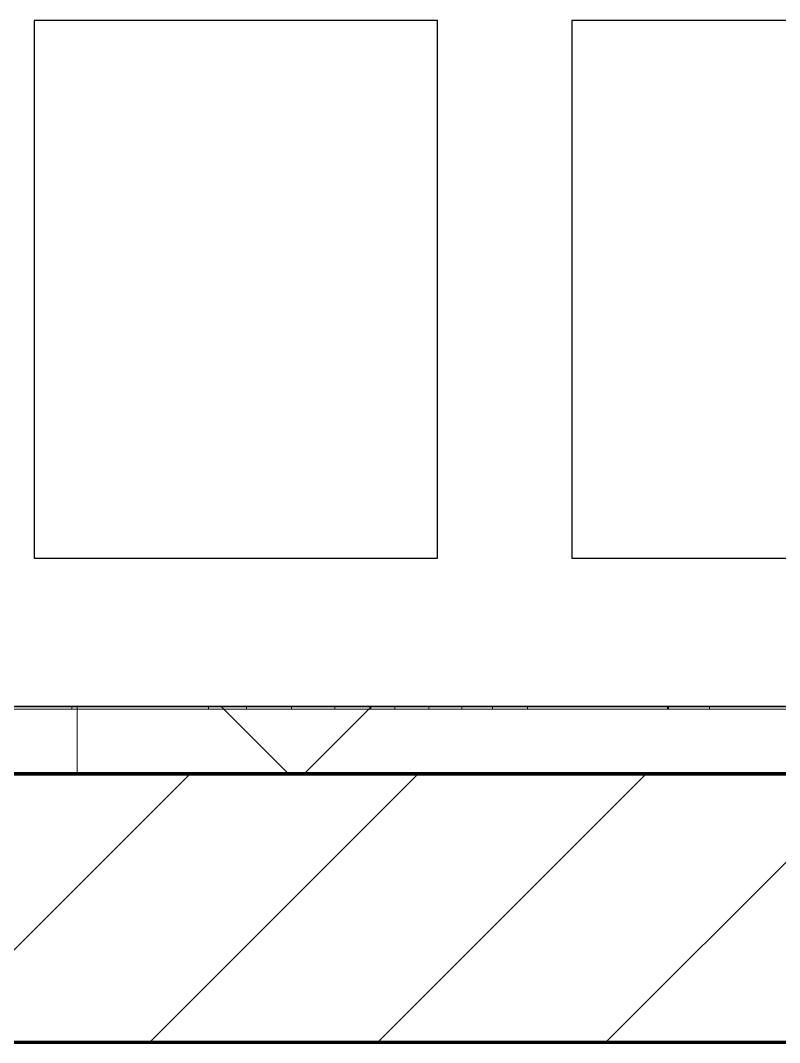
# Model space of a CAD drawing. Header units: millimetres. Extents: x -920231 to -841213, y -17301 to 22361.
# Drawn here: x -860825 to -860260, y -3376 to -2615 of the extents above; entities that cross this region are included whole.
import ezdxf
from ezdxf.xclip import XClip

# ---------------------------------------------------------------- set-up
doc = ezdxf.new("R2010")
doc.units = ezdxf.units.MM
doc.header["$XCLIPFRAME"] = 0
doc.layers.add('000 - WIPEOUT', color=250, linetype='Continuous')
doc.layers.add('A11_ALU.SOLID SHEET', color=2, linetype='Continuous')
for name, color, linetype, lineweight in [('A-GLAZ-CURT', 2, 'Continuous', 9), ('A-WALL', 5, 'Continuous', 35), ('A-WALL-FNSH', 2, 'Continuous', 35), ('A-WALL-PATT', 1, 'Continuous', 35)]:
    doc.layers.add(name, color=color, linetype=linetype, lineweight=lineweight)

# ---------------------------------------------------------------- blocks, each defined once
blk = doc.blocks.new('PPLS-PP19_Custom Tile Pattern - Custom Tile Pattern-V84-4230-01 ENLARGED MULTI-PURPOSE LEVEL - REFLECTED CEILING PLAN - SHEET 1')
at = {"layer": 'A-GLAZ-CURT'}
for p, q in [((230.06, 0), (300, 0)), ((295.8, 0), (300, 0)), ((295.8, -2), (295.8, 0)), ((300, 0), (300, -2)), ((-300, -2), (300, -2)), ((300, -2), (295.8, -2)), ((300, -2), (300, -50)), ((300, -50), (-300, -50))]:
    blk.add_line(p, q, dxfattribs=at)
for points, knots in [([(300, 0), (286.53, 0), (254.22, 0), (207.11, 0), (177.78, 0), (161.9, 0), (159.98, 0)], [-285.253232, -285.253232, -285.253232, -285.253232, -244.693688, -187.987675, -143.776725, -131.062296, -131.062296, -131.062296, -131.062296]), ([(300, 0), (288.22, 0), (262, 0), (230.48, 0), (220, 0), (219.04, 0)], [-12528.858583, -12528.858583, -12528.858583, -12528.858583, -11905.454923, -11162.864862, -10859.773777, -10859.773777, -10859.773777, -10859.773777]), ([(284.78, 0), (284.83, 0), (285.23, 0), (287.47, 0), (293.59, 0), (297.76, 0), (300, 0)], [-4096.535135, -4096.535135, -4096.535135, -4096.535135, -4053.389046, -3959.664717, -3862.421465, -3746.95702, -3746.95702, -3746.95702, -3746.95702]), ([(295.8, 0), (294.18, 0), (290.94, 0), (286.68, 0), (285.79, 0)], [-4679.165325, -4679.165325, -4679.165325, -4679.165325, -4358.271401, -4213.061173, -4213.061173, -4213.061173, -4213.061173])]:
    blk.add_open_spline(points, degree=3, knots=knots, dxfattribs=at)
blk = doc.blocks.new('PPLS-PP19_Custom Tile Pattern - Custom Tile Pattern-V85-4230-01 ENLARGED MULTI-PURPOSE LEVEL - REFLECTED CEILING PLAN - SHEET 1')
at = {"layer": 'A-GLAZ-CURT'}
for p, q in [((-300, 0), (-202.31, 0)), ((-300, -2), (-300, 0)), ((-293.07, 0), (-275.75, 0)), ((-275.75, 0), (-293.07, 0)), ((-222.32, 0), (-205, 0)), ((-205, 0), (-222.32, 0)), ((-202.31, 0), (-202.31, -2)), ((-174.21, 0), (-140.66, 0)), ((-174.21, -2), (-174.21, 0)), ((-140.66, 0), (-140.66, -2)), ((-108.4, 0), (-81.66, 0)), ((-108.4, -2), (-108.4, 0)), ((-81.66, 0), (-81.66, -2)), ((-63.81, 0), (-38.36, 0)), ((-63.81, -2), (-63.81, 0)), ((-38.36, 0), (-38.36, -2)), ((-13.88, 0), (9.01, 0)), ((-13.88, -2), (-13.88, 0)), ((9.01, 0), (9.01, -2)), ((34.85, 0), (139.22, 0)), ((34.85, -2), (34.85, 0)), ((139.22, 0), (139.22, -2)), ((170.29, 0), (245.04, 0)), ((170.29, -2), (170.29, 0)), ((195.99, 0), (213.31, 0)), ((213.31, 0), (195.99, 0)), ((-300, -2), (300, -2)), ((-300, -50), (-300, -2)), ((-202.31, -2), (-300, -2)), ((-140.66, -2), (-174.21, -2)), ((-81.66, -2), (-108.4, -2)), ((-38.36, -2), (-63.81, -2)), ((9.01, -2), (-13.88, -2)), ((139.22, -2), (34.85, -2)), ((139.77, 0), (139.77, -2)), ((245.04, -2), (170.29, -2)), ((300, -50), (-300, -50))]:
    blk.add_line(p, q, dxfattribs=at)
at = {"layer": 'A-GLAZ-CURT', "flags": 128}
for points in [[(-300, 0), (-291.7, 0), (-283.58, 0), (-275.62, 0), (-267.8, 0), (-260.12, 0), (-252.56, 0), (-245.12, 0), (-237.77, 0), (-230.5, 0), (-223.32, 0), (-216.2, 0), (-209.18, 0), (-202.31, 0)], [(-226.14, 0), (-232.95, 0), (-239.91, 0), (-247.01, 0), (-254.25, 0), (-261.61, 0), (-269.09, 0), (-276.68, 0), (-284.36, 0), (-292.14, 0), (-300, 0)], [(-174.21, 0), (-178.96, 0), (-183.97, 0), (-189.27, 0), (-194.85, 0), (-200.68, 0), (-206.74, 0), (-213.02, 0), (-219.49, 0), (-225.46, 0)]]:
    blk.add_lwpolyline(points, dxfattribs=at)
at = {"layer": 'A-GLAZ-CURT'}
for points, knots in [([(-300, 0), (-284.65, 0), (-236.57, 0), (-190.37, 0), (-161.36, 0), (-154.56, 0)], [-5323.127839, -5323.127839, -5323.127839, -5323.127839, -4502.809032, -2700.551212, -2101.197235, -2101.197235, -2101.197235, -2101.197235]), ([(-225.52, 0), (-243.31, 0), (-267.25, 0), (-294.48, 0), (-300, 0)], [-14883.090856, -14883.090856, -14883.090856, -14883.090856, -13729.592194, -13439.944408, -13439.944408, -13439.944408, -13439.944408]), ([(-225.46, 0), (-229.15, 0), (-238.76, 0), (-255.22, 0), (-262.59, 0), (-264.9, 0), (-265.4, 0)], [-1054.075752, -1054.075752, -1054.075752, -1054.075752, -858.079193, -543.655514, -208.940337, 0, 0, 0, 0]), ([(-258.6, 0), (-257.91, 0), (-254.26, 0), (-242.3, 0), (-231.52, 0), (-225.46, 0)], [-5722.54675, -5722.54675, -5722.54675, -5722.54675, -5657.471696, -5413.335975, -5074.57078, -5074.57078, -5074.57078, -5074.57078]), ([(-133.82, 0), (-135.51, 0), (-137.8, 0), (-149.31, 0), (-162.01, 0), (-177.91, 0), (-199.46, 0), (-216.65, 0), (-231.26, 0), (-233.46, 0), (-234, 0)], [-2731.647847, -2731.647847, -2731.647847, -2731.647847, -2418.507304, -2308.929706, -2113.765672, -1763.376603, -1422.553702, -978.033455, -846.069444, -682.911962, -682.911962, -682.911962, -682.911962]), ([(-233.49, 0), (-233.44, 0), (-232.38, 0), (-230.74, 0), (-225.3, 0), (-223.63, 0)], [-455.274641, -455.274641, -455.274641, -455.274641, -440.605512, -119.536984, 0, 0, 0, 0]), ([(-153.63, 0), (-171.9, 0), (-195.46, 0), (-221.65, 0), (-225.46, 0)], [-16610.204862, -16610.204862, -16610.204862, -16610.204862, -15131.813646, -14884.195169, -14884.195169, -14884.195169, -14884.195169]), ([(-225.2, 0), (-224.27, 0), (-220.06, 0), (-213.1, 0), (-200.2, 0), (-185.8, 0), (-171.77, 0), (-158.7, 0), (-157.22, 0)], [-5069.638732, -5069.638732, -5069.638732, -5069.638732, -5017.494783, -4832.723979, -4666.091899, -4349.945572, -4000.813434, -3840.635403, -3840.635403, -3840.635403, -3840.635403]), ([(-153.74, 0), (-155.46, 0), (-160.55, 0), (-174.02, 0), (-185.59, 0), (-205.55, 0), (-218.62, 0), (-224.98, 0)], [-2390.795538, -2390.795538, -2390.795538, -2390.795538, -2237.412286, -2029.680487, -1755.085331, -1400.429864, -1062.575795, -1062.575795, -1062.575795, -1062.575795]), ([(-223.63, 0), (-219.39, 0), (-206.17, 0), (-188.58, 0), (-169.02, 0), (-152.12, 0), (-136.84, 0), (-127.33, 0), (-124.19, 0), (-123.43, 0), (-123.28, 0)], [-5463.295695, -5463.295695, -5463.295695, -5463.295695, -5161.076232, -4739.070012, -4465.409639, -4149.119819, -3839.893365, -3647.167523, -3488.92562, -3439.852845, -3439.852845, -3439.852845, -3439.852845]), ([(-137.88, 0), (-140.56, 0), (-147.66, 0), (-147.68, 0), (-152.69, 0), (-153.6, 0)], [-3187.727384, -3187.727384, -3187.727384, -3187.727384, -2919.378265, -2477.344047, -2394.772482, -2394.772482, -2394.772482, -2394.772482]), ([(-108.4, 0), (-116.54, 0), (-130.99, 0), (-147.02, 0), (-153.46, 0)], [-17961.803277, -17961.803277, -17961.803277, -17961.803277, -17136.203329, -16614.866593, -16614.866593, -16614.866593, -16614.866593]), ([(-152.35, 0), (-151.03, 0), (-147.71, 0), (-143.57, 0), (-138.62, 0)], [-3494.978217, -3494.978217, -3494.978217, -3494.978217, -3371.022232, -3227.460399, -3227.460399, -3227.460399, -3227.460399]), ([(-118.78, 0), (-121.86, 0), (-126.28, 0), (-136.96, 0), (-147.46, 0), (-150.03, 0), (-150.57, 0)], [-5938.474035, -5938.474035, -5938.474035, -5938.474035, -5700.061948, -5508.838257, -5298.784692, -5196.16478, -5196.16478, -5196.16478, -5196.16478]), ([(-150.34, 0), (-150.07, 0), (-147.75, 0), (-142.6, 0), (-127.26, 0), (-107.3, 0), (-90.42, 0), (-75.26, 0), (-68.41, 0), (-65.12, 0), (-63.63, 0)], [-4948.728362, -4948.728362, -4948.728362, -4948.728362, -4883.323924, -4440.880425, -4054.690705, -3793.097032, -3402.597032, -3144.956779, -3050.982048, -2969.237017, -2969.237017, -2969.237017, -2969.237017]), ([(-26.75, 0), (-27.82, 0), (-36.18, 0), (-53.55, 0), (-78.2, 0), (-110.94, 0), (-130.52, 0), (-147.74, 0), (-149.07, 0)], [-8718.362214, -8718.362214, -8718.362214, -8718.362214, -8532.293389, -8073.216054, -7508.296369, -7004.680444, -6449.282163, -6277.220794, -6277.220794, -6277.220794, -6277.220794]), ([(-148.23, 0), (-146.94, 0), (-140.15, 0), (-137.28, 0), (-133.93, 0), (-128.78, 0), (-126.5, 0)], [-6162.058746, -6162.058746, -6162.058746, -6162.058746, -6017.569127, -5560.701257, -5364.112219, -5231.017328, -5231.017328, -5231.017328, -5231.017328]), ([(-86.16, 0), (-91.37, 0), (-104.13, 0), (-122.65, 0), (-139.03, 0), (-146.11, 0), (-146.95, 0)], [-1681.3698, -1681.3698, -1681.3698, -1681.3698, -1374.161226, -945.742622, -741.901385, -489.130243, -489.130243, -489.130243, -489.130243]), ([(-146.69, 0), (-146.59, 0), (-145.49, 0), (-135.69, 0), (-128.29, 0), (-125.15, 0)], [-420.34245, -420.34245, -420.34245, -420.34245, -406.956646, -290.263673, 0, 0, 0, 0]), ([(-134.24, 0), (-133.42, 0), (-130.43, 0), (-117.33, 0), (-95.6, 0), (-85.06, 0), (-81.79, 0)], [-7671.276312, -7671.276312, -7671.276312, -7671.276312, -7293.749979, -6839.55839, -6236.997189, -5935.83415, -5935.83415, -5935.83415, -5935.83415]), ([(-127.41, 0), (-131.63, 0), (-133.13, 0), (-134.06, 0), (-134.11, 0)], [-8540.990293, -8540.990293, -8540.990293, -8540.990293, -8266.114998, -8251.085632, -8251.085632, -8251.085632, -8251.085632]), ([(-120.13, 0), (-120.14, 0), (-120.24, 0), (-121.3, 0), (-129.25, 0), (-133.82, 0)], [-2933.992132, -2933.992132, -2933.992132, -2933.992132, -2920.575025, -2840.280255, -2731.647847, -2731.647847, -2731.647847, -2731.647847]), ([(-113.44, 0), (-113.46, 0), (-114.06, 0), (-119.73, 0), (-125.43, 0), (-127.03, 0), (-127.41, 0)], [-323.250712, -323.250712, -323.250712, -323.250712, -282.672656, -98.539552, -24.539552, 0, 0, 0, 0]), ([(-126.5, 0), (-122.44, 0), (-108.71, 0), (-86.68, 0), (-63.44, 0), (-54.4, 0), (-48.53, 0), (-30.79, 0), (-18.03, 0), (8.61, 0), (15.02, 0), (22.91, 0), (31, 0), (39.04, 0), (51.19, 0), (58.74, 0), (61.34, 0), (61.45, 0)], [-5231.017328, -5231.017328, -5231.017328, -5231.017328, -4994.692869, -4542.524482, -4008.285538, -3689.699207, -3546.54457, -3315.260113, -2864.387349, -2439.246196, -2084.094819, -1956.422387, -1818.904206, -1645.594513, -1443.202566, -1228.752106, -1120.932285, -1120.932285, -1120.932285, -1120.932285]), ([(-125.15, 0), (-124.93, 0), (-121.96, 0), (-113.01, 0), (-98.9, 0), (-85.29, 0), (-71.67, 0), (-65.93, 0), (-65.07, 0)], [-3362.7396, -3362.7396, -3362.7396, -3362.7396, -3342.215224, -3074.362186, -2902.289527, -2605.247022, -2322.099534, -2241.8264, -2241.8264, -2241.8264, -2241.8264]), ([(-122.08, 0), (-122.01, 0), (-121.69, 0), (-121.2, 0), (-120.88, 0)], [-3136.336417, -3136.336417, -3136.336417, -3136.336417, -3110.304437, -3035.164275, -3035.164275, -3035.164275, -3035.164275]), ([(-36.33, 0), (-36.43, 0), (-37.27, 0), (-45.02, 0), (-46.13, 0), (-60.59, 0), (-81.23, 0), (-99.51, 0), (-114.02, 0), (-117.28, 0), (-118.78, 0)], [-1855.773136, -1855.773136, -1855.773136, -1855.773136, -1810.870157, -1672.078046, -1405.135169, -1060.00838, -740.068933, -229.489605, -116.330425, 0, 0, 0, 0]), ([(-117.69, 0), (-117.06, 0), (-114.75, 0), (-113.43, 0), (-113.43, 0)], [-808.126779, -808.126779, -808.126779, -808.126779, -394.672656, -330.797262, -330.797262, -330.797262, -330.797262]), ([(-81.8, 0), (-82.44, 0), (-92.41, 0), (-107.8, 0), (-116.79, 0), (-117.66, 0)], [-2245.04084, -2245.04084, -2245.04084, -2245.04084, -2193.204658, -1433.981041, -969.752135, -969.752135, -969.752135, -969.752135]), ([(-115.82, 0), (-114.96, 0), (-110.41, 0), (-96.78, 0), (-71.33, 0), (-42.53, 0), (-12.78, 0), (4.23, 0), (9.64, 0), (10.14, 0), (10.18, 0)], [-5724.064692, -5724.064692, -5724.064692, -5724.064692, -5430.283136, -5103.229623, -4799.173296, -4065.652676, -3589.737505, -3285.047089, -3066.359526, -3044.715262, -3044.715262, -3044.715262, -3044.715262]), ([(9.32, 0), (9.08, 0), (7.65, 0), (2.57, 0), (-12.23, 0), (-25.64, 0), (-40, 0), (-56.24, 0), (-75.59, 0), (-94, 0), (-112.01, 0), (-114.94, 0), (-115.63, 0)], [-2922.926651, -2922.926651, -2922.926651, -2922.926651, -2882.788014, -2720.818881, -2518.50168, -2125.455881, -1792.521578, -1466.981642, -1208.454564, -789.402658, -501.969187, -243.577221, -243.577221, -243.577221, -243.577221]), ([(-82.06, 0), (-82.51, 0), (-83.02, 0), (-83.28, 0), (-83.28, 0)], [-1501.200339, -1501.200339, -1501.200339, -1501.200339, -1424.436217, -1393.971743, -1393.971743, -1393.971743, -1393.971743]), ([(-83.28, 0), (-83.28, 0), (-82.91, 0), (-76.14, 0), (-62.97, 0), (-48.14, 0), (-36.49, 0), (-33.57, 0), (-29.94, 0), (-28.57, 0)], [-1393.4169, -1393.4169, -1393.4169, -1393.4169, -1353.722004, -1274.333717, -1073.56893, -651.549973, -296.515819, -83.513472, 0, 0, 0, 0]), ([(-29.03, 0), (-33.97, 0), (-43.74, 0), (-56.37, 0), (-71.66, 0), (-77.09, 0), (-81.01, 0), (-81.84, 0)], [-2680.714891, -2680.714891, -2680.714891, -2680.714891, -2413.671296, -2161.752162, -2006.592567, -1646.621388, -1513.509654, -1513.509654, -1513.509654, -1513.509654]), ([(-63.96, 0), (-64.13, 0), (-71.03, 0), (-77.77, 0), (-81.8, 0)], [-2171.769325, -2171.769325, -2171.769325, -2171.769325, -2007.031671, -1767.483858, -1767.483858, -1767.483858, -1767.483858]), ([(31.18, 0), (25.97, 0), (11.99, 0), (-16.92, 0), (-47.42, 0), (-65.35, 0), (-66.28, 0), (-66.31, 0)], [-4496.803627, -4496.803627, -4496.803627, -4496.803627, -4222.080604, -3745.412743, -2981.410125, -2542.574734, -2526.906796, -2526.906796, -2526.906796, -2526.906796]), ([(-65.47, 0), (-65.27, 0), (-62.78, 0), (-55.26, 0), (-43.47, 0), (-38.36, 0)], [-2362.748727, -2362.748727, -2362.748727, -2362.748727, -2315.303971, -1809.437387, -1213.642243, -1213.642243, -1213.642243, -1213.642243]), ([(-63.63, 0), (-61.49, 0), (-57.39, 0), (-54.49, 0), (-45.2, 0), (-40.79, 0), (-40.46, 0), (-40.44, 0)], [-2969.237017, -2969.237017, -2969.237017, -2969.237017, -2851.217951, -2734.127174, -2474.780881, -2410.990208, -2350.645972, -2350.645972, -2350.645972, -2350.645972]), ([(-51.83, 0), (-51.83, 0), (-51.78, 0), (-47.4, 0), (-46.01, 0), (-40.22, 0), (-36.78, 0)], [-632.814994, -632.814994, -632.814994, -632.814994, -627.965721, -508.377888, -260.442412, 0, 0, 0, 0]), ([(76.63, 0), (74.8, 0), (67.65, 0), (53.52, 0), (37, 0), (24.07, 0), (12.82, 0), (-2.9, 0), (-20.62, 0), (-32.81, 0), (-44.85, 0), (-51.43, 0), (-51.79, 0)], [-3095.572228, -3095.572228, -3095.572228, -3095.572228, -2950.589685, -2634.532728, -2313.748533, -2106.613311, -1925.670641, -1617.263037, -1290.787923, -1039.307308, -819.71621, -644.910881, -644.910881, -644.910881, -644.910881]), ([(-36.78, 0), (-32.43, 0), (-19.22, 0), (8.83, 0), (43.36, 0), (70.92, 0), (82.12, 0), (83.66, 0)], [-6191.144455, -6191.144455, -6191.144455, -6191.144455, -5862.463379, -5340.621928, -4573.028122, -4094.177415, -3869.465285, -3869.465285, -3869.465285, -3869.465285]), ([(-36.29, 0), (-36.29, 0), (-34.66, 0), (-28.88, 0), (-26.95, 0), (-26.54, 0)], [-9150.272121, -9150.272121, -9150.272121, -9150.272121, -9057.163041, -8919.836787, -8834.607043, -8834.607043, -8834.607043, -8834.607043]), ([(-9.94, 0), (-13.87, 0), (-23.02, 0), (-34.76, 0), (-36.04, 0)], [-9635.811183, -9635.811183, -9635.811183, -9635.811183, -9424.652049, -9182.880979, -9182.880979, -9182.880979, -9182.880979]), ([(-33.34, 0), (-33.34, 0), (-32.93, 0), (-31.16, 0), (-30.52, 0)], [-2415.024266, -2415.024266, -2415.024266, -2415.024266, -2357.633367, -2323.618664, -2323.618664, -2323.618664, -2323.618664]), ([(61.17, 0), (58.88, 0), (52.24, 0), (39.61, 0), (24.74, 0), (2.64, 0), (-17.84, 0), (-30.57, 0), (-31.82, 0), (-32, 0)], [-4453.60244, -4453.60244, -4453.60244, -4453.60244, -4326.416877, -4098.545751, -3766.694881, -3333.063701, -2994.501669, -2698.150104, -2614.070998, -2614.070998, -2614.070998, -2614.070998]), ([(-30.61, 0), (-29.53, 0), (-23.35, 0), (-15.75, 0), (-15.19, 0)], [-54150.414002, -54150.414002, -54150.414002, -54150.414002, -53749.15266, -53717.791567, -53717.791567, -53717.791567, -53717.791567]), ([(-13.88, 0), (-15.14, 0), (-18.44, 0), (-26.26, 0), (-29.97, 0), (-30.54, 0)], [-55123.81448, -55123.81448, -55123.81448, -55123.81448, -54789.006179, -54461.685999, -54258.56961, -54258.56961, -54258.56961, -54258.56961]), ([(-30.52, 0), (-27.11, 0), (-21.25, 0), (-13.93, 0), (-9.97, 0)], [-2323.618664, -2323.618664, -2323.618664, -2323.618664, -2142.497158, -1940.065028, -1940.065028, -1940.065028, -1940.065028]), ([(8.33, 0), (8.19, 0), (7.18, 0), (0.32, 0), (-13.89, 0), (-24.92, 0), (-29.03, 0)], [-3574.286521, -3574.286521, -3574.286521, -3574.286521, -3526.962355, -3285.499107, -2903.012179, -2680.714891, -2680.714891, -2680.714891, -2680.714891]), ([(-28.57, 0), (-26.93, 0), (-20.29, 0), (-11.45, 0), (2.08, 0), (13.15, 0), (21.24, 0), (24.62, 0), (24.72, 0), (24.72, 0)], [-5361.429781, -5361.429781, -5361.429781, -5361.429781, -5261.36855, -5050.479954, -4785.90057, -4596.498881, -4445.288762, -4384.376941, -4376.041937, -4376.041937, -4376.041937, -4376.041937]), ([(-15.19, 0), (-13.07, 0), (7.48, 0), (35.63, 0), (55.12, 0), (61.86, 0)], [-461.142613, -461.142613, -461.142613, -461.142613, -429.606584, -390.253598, -369.674009, -369.674009, -369.674009, -369.674009]), ([(-9.76, 0), (-5.45, 0), (9.13, 0), (22.06, 0), (37.44, 0), (45.92, 0), (57.76, 0), (64.47, 0), (72.74, 0), (75.22, 0), (76.03, 0), (76.21, 0)], [-1936.348887, -1936.348887, -1936.348887, -1936.348887, -1716.209403, -1206.526904, -1089.329421, -901.315459, -753.071572, -495.328968, -421.953223, -334.951786, -290.452333, -290.452333, -290.452333, -290.452333]), ([(30.82, 0), (29.27, 0), (20.14, 0), (7.12, 0), (-4.89, 0), (-9.24, 0)], [-10462.034656, -10462.034656, -10462.034656, -10462.034656, -10363.088938, -9884.23066, -9648.32085, -9648.32085, -9648.32085, -9648.32085]), ([(103.09, 0), (101.08, 0), (86.31, 0), (63.34, 0), (35.84, 0), (18.55, 0), (11.55, 0), (9.01, 0)], [-375.435014, -375.435014, -375.435014, -375.435014, -369.147452, -330.153101, -307.516438, -285.83788, -269.307637, -269.307637, -269.307637, -269.307637]), ([(24.69, 0), (24.54, 0), (20.99, 0), (15.48, 0), (10.8, 0), (9.63, 0)], [-4368.572414, -4368.572414, -4368.572414, -4368.572414, -4306.476363, -4080.000647, -3772.857994, -3772.857994, -3772.857994, -3772.857994]), ([(18.16, 0), (19.15, 0), (24.25, 0), (25.66, 0), (26.12, 0)], [-5700.113719, -5700.113719, -5700.113719, -5700.113719, -5554.232259, -5302.431367, -5302.431367, -5302.431367, -5302.431367]), ([(114.39, 0), (114.2, 0), (112.08, 0), (105.42, 0), (92.38, 0), (85.59, 0), (74.4, 0), (62.26, 0), (51.85, 0), (43.81, 0), (29.53, 0), (20.67, 0), (18.85, 0), (18.16, 0)], [-8148.58938, -8148.58938, -8148.58938, -8148.58938, -8105.191388, -7723.759874, -7531.75727, -7135.649961, -6924.452779, -6738.82075, -6548.303034, -6314.283804, -6135.05769, -5972.647715, -5832.674503, -5832.674503, -5832.674503, -5832.674503]), ([(27.44, 0), (27.9, 0), (29.54, 0), (38.07, 0), (53.39, 0), (71.67, 0), (84.83, 0), (86.01, 0), (92.51, 0), (94.33, 0)], [-5037.309798, -5037.309798, -5037.309798, -5037.309798, -4887.603822, -4705.298446, -4353.683244, -3960.84581, -3759.045785, -3336.541051, -2783.776468, -2783.776468, -2783.776468, -2783.776468]), ([(53.18, 0), (53.06, 0), (52.22, 0), (44.99, 0), (36.46, 0), (30.82, 0)], [-622.740158, -622.740158, -622.740158, -622.740158, -566.066452, -360.610861, 0, 0, 0, 0]), ([(136.44, 0), (121.66, 0), (86.93, 0), (51.16, 0), (31.18, 0)], [-106.750556, -106.750556, -106.750556, -106.750556, -59.610984, 0, 0, 0, 0]), ([(34.85, 0), (38.34, 0), (49.1, 0), (71.92, 0), (100.57, 0), (116.36, 0), (128.82, 0), (129.02, 0), (129.02, 0)], [-133.562983, -133.562983, -133.562983, -133.562983, -118.513713, -97.899267, -63.759246, -39.050993, -35.895543, -35.445596, -35.445596, -35.445596, -35.445596]), ([(168.37, 0), (167.68, 0), (162.47, 0), (147.02, 0), (109.77, 0), (76.86, 0), (57.82, 0), (46.51, 0), (41.18, 0), (36.02, 0), (35.54, 0), (35.54, 0)], [-543.375029, -543.375029, -543.375029, -543.375029, -530.793311, -458.593899, -401.860199, -357.622665, -341.267687, -334.000314, -326.15566, -319.318397, -317.489778, -317.489778, -317.489778, -317.489778]), ([(36.29, 0), (37.77, 0), (48.82, 0), (56.02, 0), (61.36, 0), (61.86, 0)], [-314.598523, -314.598523, -314.598523, -314.598523, -305.899624, -287.17622, -285.23911, -285.23911, -285.23911, -285.23911]), ([(61.47, 0), (61.47, 0), (61.21, 0), (54.61, 0), (53.71, 0), (53.56, 0)], [-1113.311073, -1113.311073, -1113.311073, -1113.311073, -1096.402191, -891.204116, -747.28819, -747.28819, -747.28819, -747.28819]), ([(61.98, 0), (71.21, 0), (96.35, 0), (122.89, 0), (131.14, 0), (133.34, 0)], [-285.078974, -285.078974, -285.078974, -285.078974, -249.500363, -194.761443, -159.62089, -159.62089, -159.62089, -159.62089]), ([(62.76, 0), (70.11, 0), (95.6, 0), (120.63, 0), (138.28, 0), (138.53, 0)], [-368.75101, -368.75101, -368.75101, -368.75101, -346.313304, -291.370682, -290.5735, -290.5735, -290.5735, -290.5735]), ([(76.22, 0), (75.58, 0), (73.64, 0), (71.05, 0), (70.61, 0)], [-193.634889, -193.634889, -193.634889, -193.634889, -31.537676, 0, 0, 0, 0]), ([(94.4, 0), (94.4, 0), (94.64, 0), (99.11, 0), (108.97, 0), (119.77, 0), (128.82, 0), (133.69, 0)], [-2348.345796, -2348.345796, -2348.345796, -2348.345796, -2310.419338, -2233.599744, -2052.234781, -1843.028543, -1591.131338, -1591.131338, -1591.131338, -1591.131338]), ([(129.02, 0), (129, 0), (124.41, 0), (122.35, 0), (114.96, 0), (108.04, 0), (103.09, 0)], [-35.354907, -35.354907, -35.354907, -35.354907, -31.430235, -22.807238, -15.488593, 0, 0, 0, 0]), ([(133.59, 0), (133.32, 0), (130.97, 0), (126.24, 0), (118.6, 0), (114.23, 0), (111.98, 0), (105.66, 0), (105.23, 0), (105.23, 0)], [-9692.532631, -9692.532631, -9692.532631, -9692.532631, -9677.714971, -9567.007022, -9453.21225, -9220.200448, -9012.77275, -8966.157302, -8929.495943, -8929.495943, -8929.495943, -8929.495943]), ([(105.26, 0), (105.52, 0), (111.01, 0), (112.65, 0), (113.59, 0)], [-8920.561005, -8920.561005, -8920.561005, -8920.561005, -8814.835624, -8577.462505, -8577.462505, -8577.462505, -8577.462505]), ([(157.9, 0), (156.77, 0), (151.67, 0), (143.52, 0), (136.54, 0), (133.7, 0)], [-10292.955006, -10292.955006, -10292.955006, -10292.955006, -10098.273015, -9847.788484, -9694.369214, -9694.369214, -9694.369214, -9694.369214]), ([(133.72, 0), (134.88, 0), (144.43, 0), (163.31, 0), (185.23, 0), (193.62, 0), (194.69, 0), (194.79, 0)], [-1590.72941, -1590.72941, -1590.72941, -1590.72941, -1530.39897, -1095.004608, -529.74427, -295.064701, -265.121568, -265.121568, -265.121568, -265.121568]), ([(193.8, 0), (193.33, 0), (190.11, 0), (183.13, 0), (171, 0), (161.95, 0), (161.28, 0), (158.35, 0), (157.85, 0), (157.77, 0)], [-11665.349007, -11665.349007, -11665.349007, -11665.349007, -11565.880756, -11105.624034, -10839.086983, -10768.332124, -10666.779182, -10580.760289, -10550.278881, -10550.278881, -10550.278881, -10550.278881]), ([(276.95, 0), (271.16, 0), (246.52, 0), (207.11, 0), (177.41, 0), (159.34, 0), (158.33, 0), (158.3, 0)], [-262.124591, -262.124591, -262.124591, -262.124591, -244.693688, -187.987675, -143.776725, -129.632772, -123.352749, -123.352749, -123.352749, -123.352749]), ([(159.07, 0), (159.13, 0), (160.84, 0), (165.21, 0), (174.15, 0), (185.98, 0), (208.82, 0), (219.42, 0), (230.06, 0)], [-115.643202, -115.643202, -115.643202, -115.643202, -114.681583, -87.660824, -65.295536, -41.623857, -24.459831, 0, 0, 0, 0]), ([(215.22, 0), (214.62, 0), (210.55, 0), (203.98, 0), (187.54, 0), (175.3, 0), (169.49, 0)], [-203.825446, -203.825446, -203.825446, -203.825446, -198.527383, -184.406837, -162.427601, -142.916156, -142.916156, -142.916156, -142.916156]), ([(170.29, 0), (170.39, 0), (171.48, 0), (172.17, 0), (172.45, 0)], [-59.471458, -59.471458, -59.471458, -59.471458, -56.742688, -29.735729, -29.735729, -29.735729, -29.735729]), ([(172.07, 0), (177.66, 0), (187.87, 0), (201.08, 0), (207.47, 0), (213.96, 0), (215.11, 0)], [-255.364076, -255.364076, -255.364076, -255.364076, -237.955587, -223.92608, -215.862851, -208.75215, -208.75215, -208.75215, -208.75215]), ([(300, 0), (288.22, 0), (262, 0), (230.48, 0), (220, 0), (219.04, 0)], [-12528.858583, -12528.858583, -12528.858583, -12528.858583, -11905.454923, -11162.864862, -10859.773777, -10859.773777, -10859.773777, -10859.773777]), ([(219.84, 0), (220.8, 0), (227.72, 0), (240.28, 0), (245.04, 0)], [-10674.31991, -10674.31991, -10674.31991, -10674.31991, -10511.382485, -9932.504441, -9932.504441, -9932.504441, -9932.504441])]:
    blk.add_open_spline(points, degree=3, knots=knots, dxfattribs=at)
for points in [[(-153.61, 0), (-149.08, 0), (-144.76, 0), (-140.66, 0)], [(-82.61, 0), (-83.79, 0), (-84.97, 0), (-86.16, 0)], [(-63.81, 0), (-69.23, 0), (-75.18, 0), (-81.15, 0)], [(-39.84, 0), (-39.08, 0), (-38.11, 0), (-37.36, 0)], [(70.61, 0), (68.11, 0), (65.1, 0), (61.88, 0)], [(80.35, 0), (79.57, 0), (78.27, 0), (76.63, 0)], [(84.06, 0), (83.48, 0), (82.41, 0), (81.72, 0)], [(195.11, 0), (194.91, 0), (194.44, 0), (193.8, 0)]]:
    blk.add_open_spline(points, degree=3, dxfattribs=at)
blk = doc.blocks.new('*U1487')
at = {"color": 3}
for points in [[(-200, 950), (200, 950), (200, 650), (-200, 650)], [(-200, 550), (200, 550), (200, 250), (-200, 250)]]:
    blk.add_wipeout(points, dxfattribs=at).dxf.layer = '000 - WIPEOUT'
at = {"layer": 'A11_ALU.SOLID SHEET', "color": 0, "linetype": 'ByBlock'}
for points in [[(-200, 650), (200, 650), (200, 950), (-200, 950)], [(-200, 250), (200, 250), (200, 550), (-200, 550)]]:
    blk.add_lwpolyline(points, close=True, dxfattribs=at)
blk = doc.blocks.new('*U1512')
at = {"layer": 'A11_ALU.SOLID SHEET', "linetype": 'ByBlock', "rotation": 90}
blk.add_blockref('*U1487', (-115182, -6394.5), dxfattribs=at)

msp = doc.modelspace()

# ---------------------------------------------------------------- block references
ref = msp.add_blockref('*U1512', (-744682.37, 3579.02))
XClip(ref).set_block_clipping_path([(-170955.001718735, -20880.0077451951), (-101425.4223389953, 14393.0014498747)])

# ---------------------------------------------------------------- next in the draw order: hatches: boundary and pattern name
at = {"layer": 'A-WALL-PATT', "lineweight": 9}
h = msp.add_hatch(dxfattribs=at)
h.set_pattern_fill('FP_3', color=256, style=0, pattern_type=2)
h.set_pattern_definition([(45, (0, 0), (-212.13203, 212.13203), []), (135, (0, 0), (-212.13203, -212.13203), [])])
h.paths.add_polyline_path([(-850767.37, -3175.94), (-850767.37, -3125.94), (-868697.34, -3125.94), (-868743.96, -3175.94), (-850867, -3175.94)])
h = msp.add_hatch(dxfattribs=at)
h.set_pattern_fill('FP_2', color=256, style=0, pattern_type=2)
h.set_pattern_definition([(45, (0, 0), (-84.852814, 84.852814), [])])
h.paths.add_polyline_path([(-850567.37, -3375.94), (-850567.37, -3175.94), (-868402.13, -3175.94), (-868588.64, -3375.94), (-850766.31, -3375.94)])

# ---------------------------------------------------------------- next in the draw order: linework, layer by layer
at = {"layer": 'A-WALL', "color": 7, "lineweight": 70}
for p, q in [((-868402.13, -3175.94), (-850767.37, -3175.94)), ((-850767.37, -3175.94), (-868402.13, -3175.94)), ((-850766.31, -3375.94), (-868588.64, -3375.94))]:
    msp.add_line(p, q, dxfattribs=at)
at = {"layer": 'A-WALL-FNSH', "color": 250}
msp.add_line((-868697.34, -3125.94), (-850817.37, -3125.94), dxfattribs=at)

# ---------------------------------------------------------------- next in the draw order: block references
at = {"layer": 'A-GLAZ-CURT'}
for name, p in [('PPLS-PP19_Custom Tile Pattern - Custom Tile Pattern-V84-4230-01 ENLARGED MULTI-PURPOSE LEVEL - REFLECTED CEILING PLAN - SHEET 1', (-861082.37, -3125.94)), ('PPLS-PP19_Custom Tile Pattern - Custom Tile Pattern-V85-4230-01 ENLARGED MULTI-PURPOSE LEVEL - REFLECTED CEILING PLAN - SHEET 1', (-860482.37, -3125.94))]:
    msp.add_blockref(name, p, dxfattribs=at)

doc.saveas('drawing.dxf')
